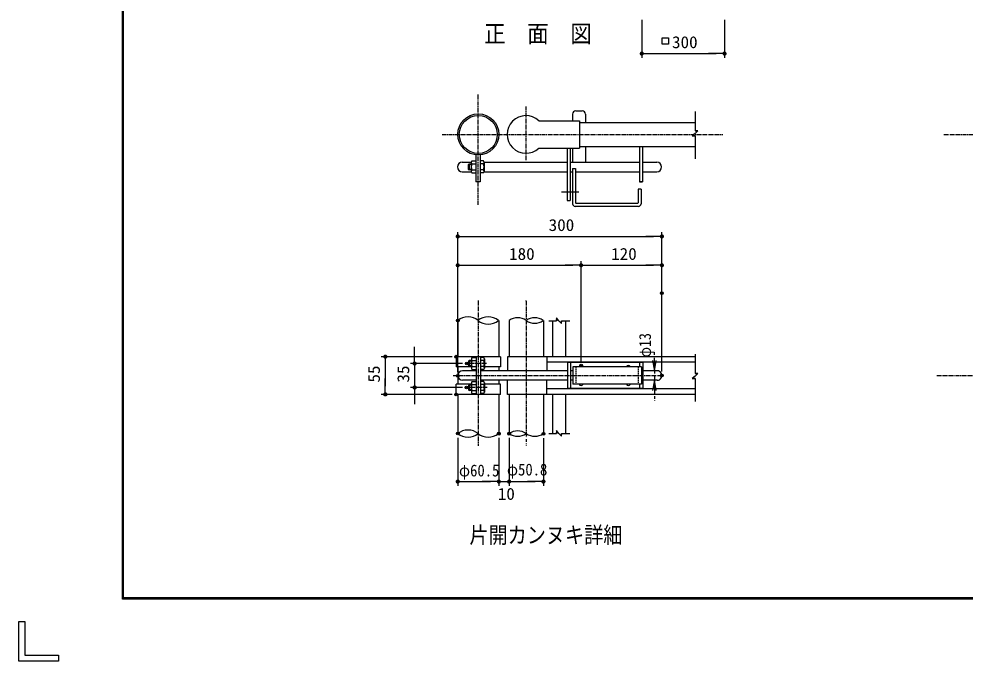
# Model space of a CAD drawing. Units: millimetres, scale not verified, with parts at other scales. Extents: x -4425 to 4425, y -3150 to 3150.
# Drawn here: x -4425 to -995, y -3150 to -821 of the extents above; entities that cross this region are included whole.
import ezdxf
from ezdxf.enums import TextEntityAlignment as Align

# ---------------------------------------------------------------- set-up
doc = ezdxf.new("R2010")
doc.units = ezdxf.units.MM
doc.header["$LTSCALE"] = 20
doc.header["$PDMODE"] = 32
doc.header["$PDSIZE"] = 10
for name, pattern in [('USER3', [1.125, 0.75, -0.125, 0.125, -0.125]), ('USER4', [0.375, 0.25, -0.125]), ('USER7', [1.01, 0.5, -0.25, 0.01, -0.25])]:
    doc.linetypes.add(name, pattern=pattern)
for name, color, linetype, lineweight in [('0-3_SUNPOU', 1, 'Continuous', 25), ('0-5_0', 4, 'Continuous', 25), ('0-9_1', 7, 'Continuous', 25), ('0-D_WAKU', 7, 'Continuous', 25), ('0-E_EXTCNT-L', 4, 'USER3', 25)]:
    doc.layers.add(name, color=color, linetype=linetype, lineweight=lineweight)
doc.layers.add('0-7_DEFPOINTS', color=7, linetype='Continuous')
doc.styles.add('ＭＳ ゴシック', font='')
doc.styles.get('ＭＳ ゴシック').set_extended_font_data('MS Gothic')

# ---------------------------------------------------------------- blocks, each defined once
blk = doc.blocks.new('M1')
at = {"layer": '0-3_SUNPOU'}
blk.add_line((-5, 0), (-38.58, 0), dxfattribs=at)
for points in [[(0, 0), (-5, 0), (-4.96, 0.63)], [(0, 0), (-4.96, -0.63), (-5, 0)], [(0, 0), (-4.96, 0.63), (-4.84, 1.24)], [(0, 0), (-4.84, -1.24), (-4.96, -0.63)], [(0, 0), (-4.84, 1.24), (-4.65, 1.84)], [(0, 0), (-4.65, -1.84), (-4.84, -1.24)], [(0, 0), (-4.65, 1.84), (-4.38, 2.41)], [(0, 0), (-4.38, -2.41), (-4.65, -1.84)], [(0, 0), (-4.38, 2.41), (-4.05, 2.94)], [(0, 0), (-4.05, -2.94), (-4.38, -2.41)], [(0, 0), (-4.05, 2.94), (-3.64, 3.42)], [(0, 0), (-3.64, -3.42), (-4.05, -2.94)], [(0, 0), (-3.64, 3.42), (-3.19, 3.85)], [(0, 0), (-3.19, -3.85), (-3.64, -3.42)], [(0, 0), (-3.19, 3.85), (-2.68, 4.22)], [(0, 0), (-2.68, -4.22), (-3.19, -3.85)], [(0, 0), (-2.68, 4.22), (-2.13, 4.52)], [(0, 0), (-2.13, -4.52), (-2.68, -4.22)], [(0, 0), (-2.13, 4.52), (-1.55, 4.76)], [(0, 0), (-1.55, -4.76), (-2.13, -4.52)], [(0, 0), (-1.55, 4.76), (-0.94, 4.91)], [(0, 0), (-0.94, -4.91), (-1.55, -4.76)], [(0, 0), (-0.94, 4.91), (-0.31, 4.99)], [(0, 0), (-0.31, -4.99), (-0.94, -4.91)], [(0, 0), (-0.31, 4.99), (0.31, 4.99)], [(0, 0), (0.31, -4.99), (-0.31, -4.99)], [(0, 0), (0.31, 4.99), (0.94, 4.91)], [(0, 0), (0.94, 4.91), (1.55, 4.76)], [(0, 0), (1.55, 4.76), (2.13, 4.52)], [(0, 0), (2.13, 4.52), (2.68, 4.22)], [(0, 0), (2.68, 4.22), (3.19, 3.85)], [(0, 0), (3.19, 3.85), (3.64, 3.42)], [(0, 0), (3.64, 3.42), (4.05, 2.94)], [(0, 0), (4.05, 2.94), (4.38, 2.41)], [(0, 0), (4.38, 2.41), (4.65, 1.84)], [(0, 0), (4.65, 1.84), (4.84, 1.24)], [(0, 0), (4.84, 1.24), (4.96, 0.63)], [(0, 0), (4.96, 0.63), (5, 0)], [(0, 0), (0.94, -4.91), (0.31, -4.99)], [(0, 0), (1.55, -4.76), (0.94, -4.91)], [(0, 0), (2.13, -4.52), (1.55, -4.76)], [(0, 0), (2.68, -4.22), (2.13, -4.52)], [(0, 0), (3.19, -3.85), (2.68, -4.22)], [(0, 0), (3.64, -3.42), (3.19, -3.85)], [(0, 0), (4.05, -2.94), (3.64, -3.42)], [(0, 0), (4.38, -2.41), (4.05, -2.94)], [(0, 0), (4.65, -1.84), (4.38, -2.41)], [(0, 0), (4.84, -1.24), (4.65, -1.84)], [(0, 0), (4.96, -0.63), (4.84, -1.24)], [(0, 0), (5, 0), (4.96, -0.63)]]:
    blk.add_solid(points, dxfattribs=at)
blk = doc.blocks.new('DARROWS')
at = {"layer": '0-5_0', "color": 2}
blk.add_line((0, 0), (-19.98, 0), dxfattribs=at)
blk.add_lwpolyline([(-20, -3.33), (0, 0), (-20, 3.33)], dxfattribs=at)

msp = doc.modelspace()

# ---------------------------------------------------------------- linework, layer by layer
at = {"layer": '0-3_SUNPOU'}
for p, q in [((-2167.17, -825.2), (-2167.17, -962.17)), ((-1867.17, -825.2), (-1867.17, -962.17)), ((-2137.17, -947.17), (-1897.17, -947.17)), ((-2990.6, -2041.1), (-2990.6, -2011.1)), ((-2855.07, -2046.27), (-3111.89, -2046.27)), ((-3096.89, -2076.27), (-3096.89, -2152.85)), ((-2816.76, -2071.1), (-3005.6, -2071.1)), ((-2990.6, -2071.1), (-2990.6, -2158.02)), ((-2817.42, -2158.02), (-3005.6, -2158.02)), ((-2855.07, -2182.85), (-3111.89, -2182.85)), ((-2990.6, -2188.02), (-2990.6, -2218.02)), ((-2834.36, -2340.2), (-2834.36, -2514.08)), ((-2685.35, -2340.2), (-2685.35, -2514.08)), ((-2685.35, -2341.35), (-2685.35, -2514.08)), ((-2648.1, -2340.2), (-2648.1, -2514.08)), ((-2648.1, -2341.35), (-2648.1, -2514.08)), ((-2523.93, -2341.35), (-2523.93, -2514.08)), ((-2804.36, -2499.08), (-2715.35, -2499.08)), ((-2715.35, -2499.08), (-2745.35, -2499.08)), ((-2685.35, -2499.08), (-2648.1, -2499.08)), ((-2618.1, -2499.08), (-2588.1, -2499.08)), ((-2618.1, -2499.08), (-2553.93, -2499.08))]:
    msp.add_line(p, q, dxfattribs=at)
at = {"layer": '0-3_SUNPOU', "color": 3}
msp.add_lwpolyline([(-2093.52, -912.82), (-2093.52, -890.32), (-2071.02, -890.32), (-2071.02, -912.82)], close=True, dxfattribs=at)
at = {"layer": '0-5_0'}
for p, q in [((-1974.27, -1157.03), (-1974.27, -1227.47)), ((-1974.27, -1227.47), (-1970.31, -1227.47)), ((-1963.87, -1227.47), (-1974.27, -1227.47)), ((-1974.27, -1236.51), (-1963.87, -1227.47)), ((-1974.27, -1236.51), (-1984.66, -1245.55)), ((-1974.27, -1245.55), (-1974.27, -1328.66)), ((-2503.69, -1915.91), (-2476.47, -1915.91)), ((-2467.43, -1915.91), (-2458.39, -1926.31)), ((-2458.39, -1915.91), (-2428.39, -1915.91)), ((-2458.39, -1915.91), (-2458.39, -1919.87)), ((-2458.39, -1926.31), (-2458.39, -1915.91)), ((-1974.27, -2037.21), (-1974.27, -2107.64)), ((-1974.27, -2116.68), (-1984.66, -2125.73)), ((-1974.27, -2125.73), (-1978.23, -2125.73)), ((-1974.27, -2116.68), (-1963.87, -2107.64)), ((-2503.69, -2324.54), (-2476.47, -2324.54)), ((-2476.47, -2314.14), (-2476.47, -2324.54)), ((-2467.43, -2324.54), (-2476.47, -2314.14)), ((-2476.47, -2324.54), (-2476.47, -2320.58)), ((-2467.43, -2324.54), (-2458.39, -2334.93)), ((-2458.39, -2324.54), (-2458.39, -2328.5)), ((-2458.39, -2324.54), (-2428.39, -2324.54)), ((-2458.39, -2334.93), (-2458.39, -2324.54))]:
    msp.add_line(p, q, dxfattribs=at)
at = {"layer": '0-5_0', "color": 7}
for p, q in [((-2783.02, -1336.62), (-2768.31, -1336.62)), ((-2768.31, -1336.62), (-2768.31, -1379.94)), ((-2753.41, -1336.62), (-2753.41, -1379.94)), ((-2741.37, -1336.62), (-2753.41, -1336.62)), ((-2792.99, -1347.58), (-2796.2, -1349.39)), ((-2796.2, -1349.39), (-2796.2, -1367.17)), ((-2785.69, -1349.39), (-2796.2, -1349.39)), ((-2785.69, -1367.17), (-2796.2, -1367.17)), ((-2796.2, -1367.17), (-2792.99, -1368.98)), ((-2785.69, -1347.58), (-2792.99, -1347.58)), ((-2792.99, -1347.58), (-2792.99, -1368.98)), ((-2785.69, -1368.98), (-2792.99, -1368.98)), ((-2785.69, -1341.61), (-2785.69, -1374.63)), ((-2783.02, -1347.45), (-2768.31, -1347.45)), ((-2783.02, -1369.11), (-2768.31, -1369.11)), ((-2741.37, -1347.45), (-2753.41, -1347.45)), ((-2741.37, -1369.11), (-2753.41, -1369.11)), ((-2738.7, -1341.61), (-2738.7, -1374.63)), ((-2783.02, -1379.94), (-2768.31, -1379.94)), ((-2741.37, -1379.94), (-2753.41, -1379.94)), ((-2784.69, -2054.43), (-2784.69, -2087.45)), ((-2782.02, -2049.44), (-2767.31, -2049.44)), ((-2767.31, -2049.44), (-2767.31, -2092.76)), ((-2740.37, -2049.44), (-2752.41, -2049.44)), ((-2752.41, -2049.44), (-2752.41, -2092.76)), ((-2737.7, -2054.43), (-2737.7, -2087.45)), ((-2784.69, -2062.21), (-2795.2, -2062.21)), ((-2784.69, -2079.99), (-2795.2, -2079.99)), ((-2784.69, -2060.4), (-2791.99, -2060.4)), ((-2791.99, -2060.4), (-2791.99, -2081.8)), ((-2784.69, -2081.8), (-2791.99, -2081.8)), ((-2782.02, -2060.27), (-2767.31, -2060.27)), ((-2782.02, -2081.93), (-2767.31, -2081.93)), ((-2740.37, -2060.27), (-2752.41, -2060.27)), ((-2740.37, -2081.93), (-2752.41, -2081.93)), ((-2782.02, -2092.76), (-2767.31, -2092.76)), ((-2740.37, -2092.76), (-2752.41, -2092.76)), ((-2791.99, -2147.32), (-2795.2, -2149.13)), ((-2795.2, -2149.13), (-2795.2, -2166.91)), ((-2784.69, -2149.13), (-2795.2, -2149.13)), ((-2791.99, -2147.32), (-2791.99, -2168.72)), ((-2784.69, -2147.32), (-2791.99, -2147.32)), ((-2784.69, -2141.35), (-2784.69, -2174.37)), ((-2782.02, -2136.36), (-2767.31, -2136.36)), ((-2782.02, -2147.19), (-2767.31, -2147.19)), ((-2767.31, -2136.36), (-2767.31, -2179.68)), ((-2752.41, -2136.36), (-2752.41, -2179.68)), ((-2740.37, -2136.36), (-2752.41, -2136.36)), ((-2740.37, -2147.19), (-2752.41, -2147.19)), ((-2737.7, -2141.35), (-2737.7, -2174.37)), ((-2795.2, -2166.91), (-2791.99, -2168.72)), ((-2784.69, -2166.91), (-2795.2, -2166.91)), ((-2784.69, -2168.72), (-2791.99, -2168.72)), ((-2782.02, -2168.85), (-2767.31, -2168.85)), ((-2782.02, -2179.68), (-2767.31, -2179.68)), ((-2740.37, -2168.85), (-2752.41, -2168.85)), ((-2740.37, -2179.68), (-2752.41, -2179.68))]:
    msp.add_line(p, q, dxfattribs=at)
at = {"layer": '0-5_0', "color": 1}
for p, q in [((-2834.36, -2100.82), (-2834.36, -1595.13)), ((-2804.36, -1610.13), (-2124.29, -1610.13)), ((-2094.29, -2099.56), (-2094.29, -1595.13)), ((-2834.36, -2090.98), (-2834.36, -1667.04)), ((-2834.36, -1900), (-2834.36, -1699.86)), ((-2804.36, -1714.86), (-2417.34, -1714.86)), ((-2387.34, -2062.93), (-2387.34, -1699.86)), ((-2387.34, -2062.93), (-2387.34, -1699.86)), ((-2357.34, -1714.86), (-2124.29, -1714.86)), ((-2094.29, -1801.3), (-2094.29, -1699.86))]:
    msp.add_line(p, q, dxfattribs=at)
at = {"layer": '0-5_0', "color": 2, "linetype": 'USER7'}
for p, q in [((-2121.71, -2059.92), (-2121.71, -2022.67)), ((-2121.71, -2097.18), (-2121.71, -2131.94)), ((-2121.71, -2169.2), (-2121.71, -2206.45))]:
    msp.add_line(p, q, dxfattribs=at)
at = {"layer": '0-5_0'}
for points in [[(-1984.66, -1245.55), (-1974.27, -1245.55), (-1978.23, -1245.55)], [(-2467.43, -1915.91), (-2476.47, -1905.52), (-2476.47, -1915.91), (-2476.47, -1911.95)], [(-1984.66, -2125.73), (-1974.27, -2125.73), (-1974.27, -2208.83)], [(-1963.87, -2107.64), (-1974.27, -2107.64), (-1970.31, -2107.64)]]:
    msp.add_lwpolyline(points, dxfattribs=at)
at = {"layer": '0-5_0', "color": 7}
msp.add_lwpolyline([(-2791.99, -2060.4), (-2795.2, -2062.21), (-2795.2, -2079.99), (-2791.99, -2081.8)], dxfattribs=at)
for centre, radius, start, end in [((-2778.91, -1342.03), 6.8, 127.21089, 232.78911), ((-2745.49, -1342.03), 6.8, 307.21089, 52.78911), ((-2762.42, -1358.28), 23.27, 152.26063, 207.73937), ((-2778.87, -1374.53), 6.82, 127.42505, 232.57495), ((-2745.52, -1374.53), 6.82, 307.42505, 52.57495), ((-2761.97, -1358.28), 23.27, 332.26063, 27.73937), ((-2777.9, -2054.85), 6.8, 127.21089, 232.78911), ((-2744.48, -2054.85), 6.8, 307.21089, 52.78911), ((-2761.42, -2071.1), 23.27, 152.26063, 207.73937), ((-2777.87, -2087.35), 6.82, 127.42505, 232.57495), ((-2744.52, -2087.35), 6.82, 307.42505, 52.57495), ((-2760.97, -2071.1), 23.27, 332.26063, 27.73937), ((-2777.9, -2141.77), 6.8, 127.21089, 232.78911), ((-2761.42, -2158.02), 23.27, 152.26063, 207.73937), ((-2744.48, -2141.77), 6.8, 307.21089, 52.78911), ((-2760.97, -2158.02), 23.27, 332.26063, 27.73937), ((-2777.87, -2174.27), 6.82, 127.42505, 232.57495), ((-2744.52, -2174.27), 6.82, 307.42505, 52.57495)]:
    msp.add_arc(centre, radius, start, end, dxfattribs=at)
at = {"layer": '0-5_0'}
for centre, radius, start, end in [((-2797.13, -1961.66), 59.7, 51.41343, 128.58657), ((-2724.2, -1961.66), 59.7, 51.41343, 128.58657), ((-2724.2, -1868.34), 59.7, 231.41343, 308.58657), ((-2617.06, -1959.48), 54.25, 55.09271, 124.90735), ((-2555.23, -1959.48), 54.25, 55.09271, 124.90735), ((-2555.23, -1870.51), 54.25, 235.09265, 304.90729), ((-2797.13, -2371.87), 59.7, 51.41343, 128.58657), ((-2797.13, -2278.54), 59.7, 231.41343, 308.58657), ((-2724.2, -2278.54), 59.7, 231.41343, 308.58657), ((-2617.06, -2369.69), 54.25, 55.09247, 124.90735), ((-2617.06, -2280.72), 54.25, 235.09289, 304.90753), ((-2555.23, -2280.72), 54.25, 235.09265, 305.23481)]:
    msp.add_arc(centre, radius, start, end, dxfattribs=at)
at = {"layer": '0-7_DEFPOINTS'}
for p in [(-1867.17, -947.17), (-2094.29, -1610.13), (-2387.34, -1714.86), (-2094.29, -1714.86), (-2094.29, -1816.3), (-2834.36, -1915), (-2840.07, -2046.27), (-2801.76, -2071.1), (-2387.34, -2077.93), (-2834.36, -2115.82), (-2094.29, -2114.56), (-2990.6, -2158.02), (-2802.42, -2158.02), (-3096.89, -2182.85), (-2840.07, -2182.85), (-2834.36, -2325.2), (-2685.35, -2325.2), (-2685.35, -2326.35), (-2648.1, -2325.2), (-2648.1, -2326.35), (-2523.93, -2326.35), (-2685.35, -2499.08), (-2648.1, -2499.08), (-2523.93, -2499.08)]:
    msp.add_point(p, dxfattribs=at)
at = {"layer": '0-9_1'}
for p, q in [((-2405.73, -1154.64), (-2383.38, -1154.64)), ((-2540.15, -1190.65), (-2393.31, -1190.65)), ((-2418.14, -1167.06), (-2418.14, -1190.65)), ((-2393.31, -1190.65), (-2393.31, -1289.99)), ((-2393.31, -1196.86), (-1974.27, -1196.86)), ((-2370.96, -1167.06), (-2370.96, -1196.86)), ((-2540.15, -1289.99), (-2393.31, -1289.99)), ((-2438.01, -1289.99), (-2438.01, -1479.97)), ((-2426.84, -1289.99), (-2426.84, -1479.97)), ((-2418.14, -1289.99), (-2418.14, -1340.9)), ((-2393.31, -1283.78), (-1974.27, -1283.78)), ((-2370.96, -1283.78), (-2370.96, -1340.9)), ((-2176.01, -1283.78), (-2176.01, -1411.68)), ((-2164.83, -1283.78), (-2164.83, -1411.68)), ((-2768.31, -1314.34), (-2768.31, -1411.68)), ((-2753.41, -1314.54), (-2753.41, -1411.68)), ((-2817.98, -1340.9), (-2785.61, -1340.9)), ((-2738.78, -1340.9), (-2438.01, -1340.9)), ((-2426.84, -1340.9), (-2176.01, -1340.9)), ((-2418.14, -1363.25), (-2418.14, -1491.43)), ((-2418.14, -1363.25), (-2406.97, -1363.25)), ((-2406.97, -1363.25), (-2406.97, -1488.95)), ((-2817.98, -1375.66), (-2785.6, -1375.66)), ((-2738.79, -1375.66), (-2438.01, -1375.66)), ((-2426.84, -1375.66), (-2418.14, -1375.66)), ((-2406.97, -1375.66), (-2176.01, -1375.66)), ((-2753.41, -1411.68), (-2768.31, -1411.68)), ((-2180.97, -1439.28), (-2180.97, -1488.95)), ((-2169.8, -1439.28), (-2180.97, -1439.28)), ((-2169.8, -1439.28), (-2169.8, -1491.43)), ((-2395.06, -1449.22), (-2458.86, -1449.22)), ((-2438.01, -1479.97), (-2426.84, -1479.97)), ((-2179.73, -1501.37), (-2408.21, -1501.37)), ((-2182.22, -1490.19), (-2405.73, -1490.19)), ((-2834.36, -1915), (-2834.36, -2046.27)), ((-2685.35, -1915), (-2685.35, -2046.27)), ((-2648.1, -1915), (-2648.1, -2046.27)), ((-2523.93, -1915), (-2523.93, -2046.27)), ((-2490.4, -1915.91), (-2490.4, -2046.27)), ((-2443.22, -1915.91), (-2443.22, -2046.27)), ((-2679.64, -2046.27), (-2840.07, -2046.27)), ((-2840.07, -2046.27), (-2840.07, -2083.52)), ((-2767.31, -2046.27), (-2767.31, -2182.85)), ((-2752.41, -2046.27), (-2752.41, -2182.85)), ((-2679.64, -2046.27), (-2679.64, -2083.52)), ((-2511.52, -2046.27), (-2653.81, -2046.27)), ((-2653.81, -2046.27), (-2653.81, -2097.18)), ((-1974.27, -2046.27), (-2511.52, -2046.27)), ((-2511.52, -2046.27), (-2511.52, -2097.18)), ((-2784.69, -2083.52), (-2840.07, -2083.52)), ((-2784.69, -2083.52), (-2840.07, -2083.52)), ((-2834.36, -2083.52), (-2834.36, -2145.6)), ((-2679.64, -2083.52), (-2737.7, -2083.52)), ((-2679.64, -2083.52), (-2737.7, -2083.52)), ((-2685.35, -2083.52), (-2685.35, -2097.18)), ((-1974.27, -2066.13), (-2511.52, -2066.13)), ((-2437.01, -2067.38), (-2437.01, -2161.75)), ((-2163.83, -2067.38), (-2437.01, -2067.38)), ((-2425.83, -2067.38), (-2425.83, -2161.75)), ((-2417.14, -2083.52), (-2417.14, -2145.6)), ((-2168.8, -2083.52), (-2417.14, -2083.52)), ((-2175, -2067.38), (-2175, -2083.52)), ((-2168.8, -2083.52), (-2168.8, -2145.6)), ((-2163.83, -2067.38), (-2163.83, -2161.75)), ((-2767.31, -2097.18), (-2816.98, -2097.18)), ((-2437.01, -2097.18), (-2752.41, -2097.18)), ((-2417.14, -2097.18), (-2424.59, -2097.18)), ((-2111.68, -2097.18), (-2163.83, -2097.18)), ((-2840.07, -2182.85), (-2840.07, -2145.6)), ((-2784.69, -2145.6), (-2840.07, -2145.6)), ((-2767.31, -2131.94), (-2816.98, -2131.94)), ((-2437.01, -2131.94), (-2752.41, -2131.94)), ((-2679.64, -2145.6), (-2737.7, -2145.6)), ((-2685.35, -2131.94), (-2685.35, -2145.6)), ((-2679.64, -2182.85), (-2679.64, -2145.6)), ((-2653.81, -2182.86), (-2653.81, -2131.94)), ((-2511.52, -2182.86), (-2511.52, -2131.94)), ((-2417.14, -2131.94), (-2424.59, -2131.94)), ((-2168.8, -2145.6), (-2417.14, -2145.6)), ((-2175, -2145.6), (-2175, -2161.75)), ((-2111.68, -2131.94), (-2163.83, -2131.94)), ((-2679.64, -2182.85), (-2840.07, -2182.85)), ((-2834.36, -2182.85), (-2834.36, -2326.35)), ((-2685.35, -2182.85), (-2685.35, -2326.35)), ((-2511.52, -2182.86), (-2653.81, -2182.86)), ((-2648.1, -2182.86), (-2648.1, -2326.35)), ((-2523.93, -2182.86), (-2523.93, -2326.35)), ((-1974.27, -2162.99), (-2511.52, -2162.99)), ((-1974.27, -2182.86), (-2511.52, -2182.86)), ((-2490.4, -2182.86), (-2490.4, -2324.54)), ((-2443.22, -2182.86), (-2443.22, -2324.54)), ((-2163.83, -2161.75), (-2437.01, -2161.75))]:
    msp.add_line(p, q, dxfattribs=at)
at = {"layer": '0-9_1', "color": 4, "linetype": 'USER7'}
for p, q in [((-2586.27, -1844.57), (-2586.27, -1842.17)), ((-2586.27, -1844.57), (-2586.07, -1844.57)), ((-2586.02, -2325.2), (-2586.02, -2368.54))]:
    msp.add_line(p, q, dxfattribs=at)
at = {"layer": '0-9_1', "linetype": 'USER4'}
for p, q in [((-2406.02, -2083.52), (-2406.02, -2145.6)), ((-2180.03, -2083.52), (-2180.03, -2145.6))]:
    msp.add_line(p, q, dxfattribs=at)
at = {"layer": '0-9_1'}
for points in [[(-2164.83, -1340.9), (-2149.93, -1340.9), (-2112.68, -1340.9)], [(-2164.83, -1375.66), (-2149.93, -1375.66), (-2112.68, -1375.66)], [(-2176.01, -1411.68), (-2164.83, -1411.68), (-2176.01, -1411.68)]]:
    msp.add_lwpolyline(points, dxfattribs=at)
for radius in [74.5, 68.79]:
    msp.add_circle((-2759.9, -1240.32), radius, dxfattribs=at)
for centre, radius, start, end in [((-2405.73, -1167.06), 12.42, 90, 180), ((-2383.38, -1167.06), 12.42, 0, 90), ((-2587.02, -1240.32), 68.3, 46.65803, 313.34122), ((-2817.98, -1358.28), 17.38, 90, 270), ((-2112.68, -1358.28), 17.38, 270, 90), ((-2408.21, -1491.43), 9.93, 180, 270), ((-2405.73, -1488.95), 1.24, 180, 270), ((-2182.22, -1488.95), 1.24, 270, 0), ((-2179.73, -1491.43), 9.93, 270, 0), ((-2387.34, -2085.38), 7.45, 14.47751, 165.52249), ((-2215.98, -2085.38), 7.45, 14.47751, 165.52249), ((-2816.98, -2114.56), 17.38, 90, 270), ((-2111.68, -2114.56), 17.38, 270, 90.00058), ((-2387.34, -2143.74), 7.45, 194.47751, 345.52249), ((-2215.98, -2143.74), 7.45, 194.47751, 345.52249)]:
    msp.add_arc(centre, radius, start, end, dxfattribs=at)
at = {"layer": '0-D_WAKU'}
for p, q in [((-4048.09, -2923), (-4048.09, 2923)), ((-4403.6, -3006.75), (-4403.6, -3128.51)), ((-4281.84, -3150), (-4425.09, -3150))]:
    msp.add_line(p, q, dxfattribs=at)
msp.add_lwpolyline([(-4050.09, 2925), (4199.91, 2925), (4199.91, -2925), (-4050.09, -2925)], close=True, dxfattribs=at)
for points in [[(4197.91, 2923), (4197.91, -2923), (-4048.09, -2923)], [(4195.91, 2921), (4195.91, -2921), (-4046.09, -2921)], [(-4046.09, -2921), (-4046.09, 2921), (4195.91, 2921)], [(-4425.09, -3150), (-4425.09, -3006.75), (-4403.6, -3006.75)], [(-4403.6, -3128.51), (-4281.84, -3128.51), (-4281.84, -3150)]]:
    msp.add_lwpolyline(points, dxfattribs=at)
at = {"layer": '0-E_EXTCNT-L'}
for p, q in [((-2760.86, -1495.33), (-2760.86, -1094.19)), ((-2586.27, -1334.03), (-2586.27, -1138.47)), ((-2890.89, -1240.32), (-1874, -1240.32)), ((-1072.48, -1240.32), (790.23, -1240.32)), ((-2759.9, -1843.06), (-2759.9, -2369.24)), ((-2586.27, -1844.57), (-2586.02, -2325.2)), ((-2730.29, -2071.1), (-2801.76, -2071.1)), ((-2850.78, -2114.56), (-2086.57, -2114.56)), ((-1098.14, -2114.56), (820.68, -2114.56)), ((-2727.73, -2158.02), (-2802.42, -2158.02))]:
    msp.add_line(p, q, dxfattribs=at)

# ---------------------------------------------------------------- block references
at = {"layer": '0-3_SUNPOU', "xscale": 1.5, "yscale": 1.5}
for p, rotation in [((-2167.17, -947.17), 180), ((-2990.6, -2071.1), 270), ((-3096.89, -2046.27), 90), ((-3096.89, -2182.85), 270), ((-2990.6, -2158.02), 90), ((-2834.36, -2499.08), 180), ((-2648.1, -2499.08), 180), ((-2648.1, -2499.08), 180)]:
    msp.add_blockref('M1', p, dxfattribs=dict(at, rotation=rotation))
for p in [(-1867.17, -947.17), (-2685.35, -2499.08), (-2685.35, -2499.08), (-2523.93, -2499.08)]:
    msp.add_blockref('M1', p, dxfattribs=at)
at = {"layer": '0-5_0'}
for name, p, xscale, yscale, rotation in [('M1', (-2834.36, -1610.13), 1.5, 1.5, 180), ('M1', (-2834.36, -1714.86), 1.5, 1.5, 180), ('M1', (-2387.34, -1714.86), 1.5, 1.5, 180), ('DARROWS', (-2121.71, -2097.18), 1.862583, 1.862583, 270), ('DARROWS', (-2121.71, -2131.94), 1.862583, 1.862583, 90)]:
    msp.add_blockref(name, p, dxfattribs=dict(at, xscale=xscale, yscale=yscale, rotation=rotation))
at = {"layer": '0-5_0', "xscale": 1.5, "yscale": 1.5}
for p in [(-2094.29, -1610.13), (-2387.34, -1714.86), (-2094.29, -1714.86)]:
    msp.add_blockref('M1', p, dxfattribs=at)

# ---------------------------------------------------------------- texts
at = {"layer": '0-3_SUNPOU', "color": 3, "style": 'ＭＳ ゴシック'}
for s, width, p in [('300', 1.05, (-2057.67, -940.5)), ('φ50.8', 0.9, (-2656.07, -2490.02)), ('φ60.5', 0.9, (-2829.91, -2493.41)), ('10', 1.05, (-2689.23, -2578.29))]:
    msp.add_text(s, height=43.3, dxfattribs=dict(at, width=width)).set_placement(p, align=Align.BOTTOM_LEFT)
at = {"layer": '0-3_SUNPOU', "color": 3, "style": 'ＭＳ ゴシック', "width": 1.05}
for s, p in [('55', (-3103.56, -2140.06)), ('35', (-2997.27, -2140.06))]:
    msp.add_text(s, height=43.3, rotation=90, dxfattribs=at).set_placement(p, align=Align.BOTTOM_LEFT)
at = {"layer": '0-5_0', "color": 3, "style": 'ＭＳ ゴシック', "width": 1.05}
for s, p in [('300', (-2504.83, -1603.45)), ('180', (-2648.35, -1708.18)), ('120', (-2278.32, -1708.18))]:
    msp.add_text(s, height=43.3, dxfattribs=at).set_placement(p, align=Align.BOTTOM_LEFT)
at = {"layer": '0-5_0', "color": 3, "style": 'ＭＳ ゴシック', "width": 0.85}
msp.add_text('φ13', height=43.3, rotation=90, dxfattribs=at).set_placement((-2120.98, -2048.95), align=Align.BOTTOM_LEFT)
at = {"layer": '0-9_1', "color": 4, "style": 'ＭＳ ゴシック'}
for s, height, width, p in [('正\u3000面\u3000図', 63.67, 0.9, (-2739.04, -926.07)), ('片開カンヌキ詳細', 59.8, 0.85, (-2792.1, -2740.69))]:
    msp.add_text(s, height=height, dxfattribs=dict(at, width=width)).set_placement(p, align=Align.BOTTOM_LEFT)

doc.saveas('drawing.dxf')
